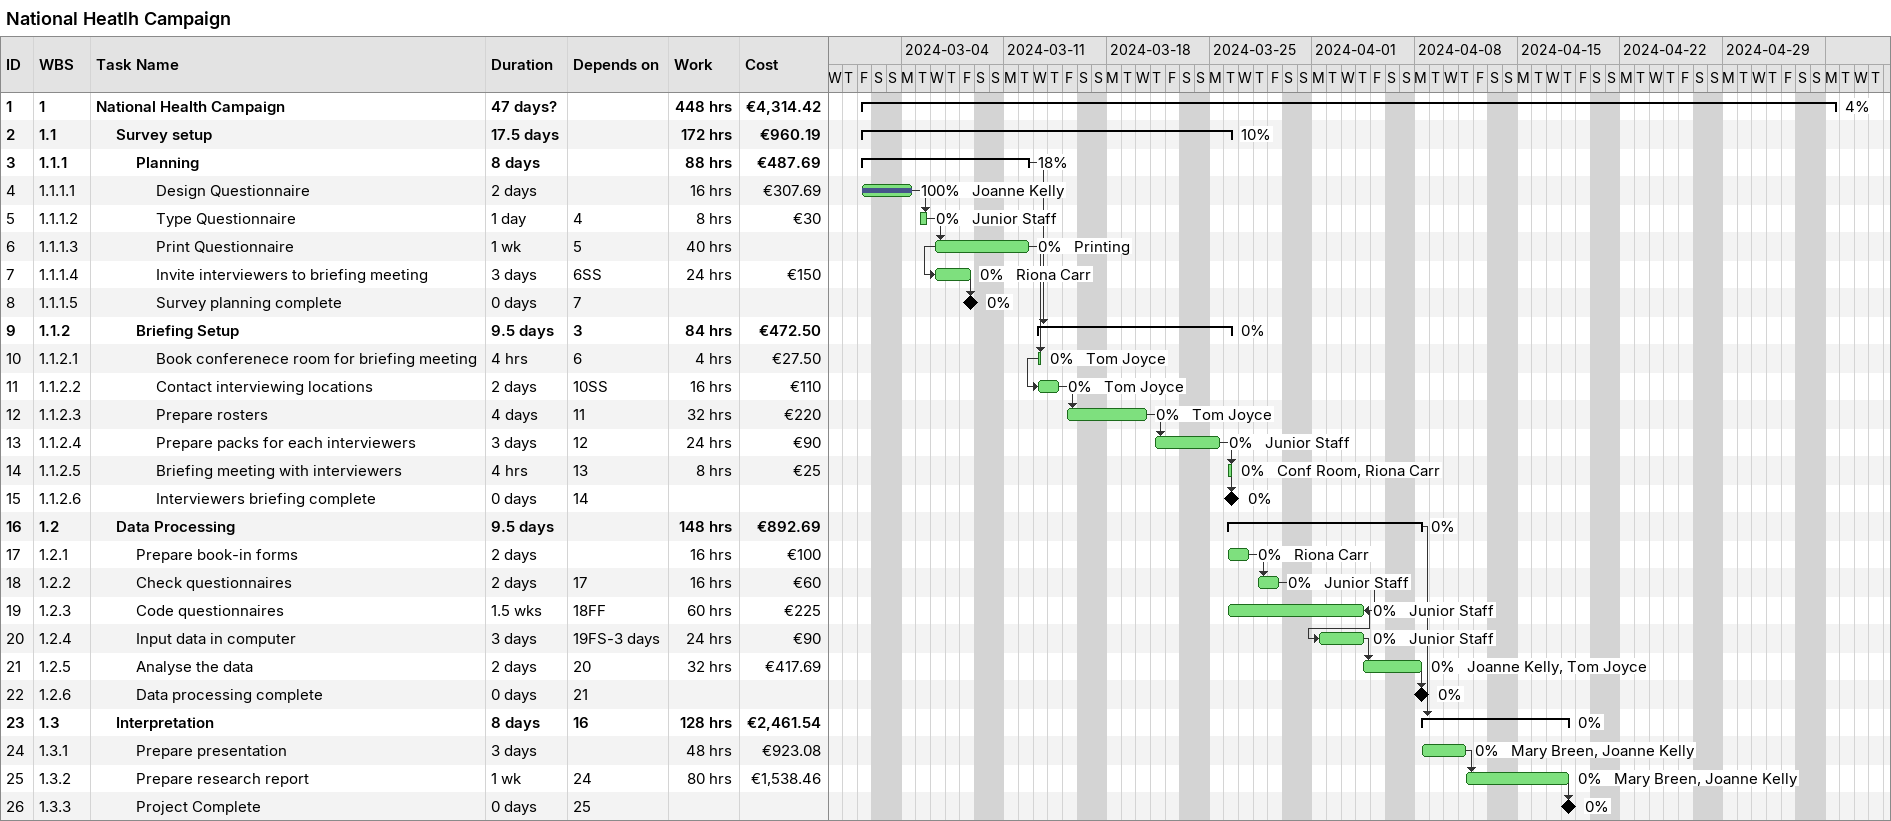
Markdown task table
National Heatlh Campaign

| ID | WBS | Task | Duration | Start | Finish | Predecessors | Resources | % complete | Work (h) | Cost (€) |
|---|---|---|---|---|---|---|---|---|---|---|
| 1 | 1 | **National Health Campaign** | 47d? | 2024-03-01 | 2024-05-06 |  |  | 4 | 448 | 4314.42 |
| 2 | 1.1 | **Survey setup** | 17.5d | 2024-03-01 | 2024-03-26 |  |  | 10 | 172 | 960.19 |
| 3 | 1.1.1 | **Planning** | 8d | 2024-03-01 | 2024-03-12 |  |  | 18 | 88 | 487.69 |
| 4 | 1.1.1.1 | Design Questionnaire | 2d | 2024-03-01 | 2024-03-04 |  | Joanne Kelly | 100 | 16 | 307.69 |
| 5 | 1.1.1.2 | Type Questionnaire | 1d | 2024-03-05 | 2024-03-05 | 4 | Junior Staff | 0 | 8 | 30 |
| 6 | 1.1.1.3 | Print Questionnaire | 1w | 2024-03-06 | 2024-03-12 | 5 | Printing | 0 | 40 |  |
| 7 | 1.1.1.4 | Invite interviewers to briefing meeting | 3d | 2024-03-06 | 2024-03-08 | 6SS | Riona Carr | 0 | 24 | 150 |
| 8 | 1.1.1.5 | Survey planning complete | 0d | 2024-03-08 | 2024-03-08 | 7 |  | 0 |  |  |
| 9 | 1.1.2 | **Briefing Setup** | 9.5d | 2024-03-13 | 2024-03-26 | 3 |  | 0 | 84 | 472.50 |
| 10 | 1.1.2.1 | Book conferenece room for briefing meeting | 4h | 2024-03-13 | 2024-03-13 | 6 | Tom Joyce | 0 | 4 | 27.50 |
| 11 | 1.1.2.2 | Contact interviewing locations | 2d | 2024-03-13 | 2024-03-14 | 10SS | Tom Joyce | 0 | 16 | 110 |
| 12 | 1.1.2.3 | Prepare rosters | 4d | 2024-03-15 | 2024-03-20 | 11 | Tom Joyce | 0 | 32 | 220 |
| 13 | 1.1.2.4 | Prepare packs for each interviewers | 3d | 2024-03-21 | 2024-03-25 | 12 | Junior Staff | 0 | 24 | 90 |
| 14 | 1.1.2.5 | Briefing meeting with interviewers | 4h | 2024-03-26 | 2024-03-26 | 13 | Conf Room, Riona Carr | 0 | 8 | 25 |
| 15 | 1.1.2.6 | Interviewers briefing complete | 0d | 2024-03-26 | 2024-03-26 | 14 |  | 0 |  |  |
| 16 | 1.2 | **Data Processing** | 9.5d | 2024-03-26 | 2024-04-08 |  |  | 0 | 148 | 892.69 |
| 17 | 1.2.1 | Prepare book-in forms | 2d | 2024-03-26 | 2024-03-27 |  | Riona Carr | 0 | 16 | 100 |
| 18 | 1.2.2 | Check questionnaires | 2d | 2024-03-28 | 2024-03-29 | 17 | Junior Staff | 0 | 16 | 60 |
| 19 | 1.2.3 | Code questionnaires | 1.5w | 2024-03-26 | 2024-04-04 | 18FF | Junior Staff | 0 | 60 | 225 |
| 20 | 1.2.4 | Input data in computer | 3d | 2024-04-01 | 2024-04-04 | 19FS-3d | Junior Staff | 0 | 24 | 90 |
| 21 | 1.2.5 | Analyse the data | 2d | 2024-04-04 | 2024-04-08 | 20 | Joanne Kelly, Tom Joyce | 0 | 32 | 417.69 |
| 22 | 1.2.6 | Data processing complete | 0d | 2024-04-08 | 2024-04-08 | 21 |  | 0 |  |  |
| 23 | 1.3 | **Interpretation** | 8d | 2024-04-08 | 2024-04-18 | 16 |  | 0 | 128 | 2461.54 |
| 24 | 1.3.1 | Prepare presentation | 3d | 2024-04-08 | 2024-04-11 |  | Mary Breen, Joanne Kelly | 0 | 48 | 923.08 |
| 25 | 1.3.2 | Prepare research report | 1w | 2024-04-11 | 2024-04-18 | 24 | Mary Breen, Joanne Kelly | 0 | 80 | 1538.46 |
| 26 | 1.3.3 | Project Complete | 0d | 2024-04-18 | 2024-04-18 | 25 |  | 0 |  |  |
